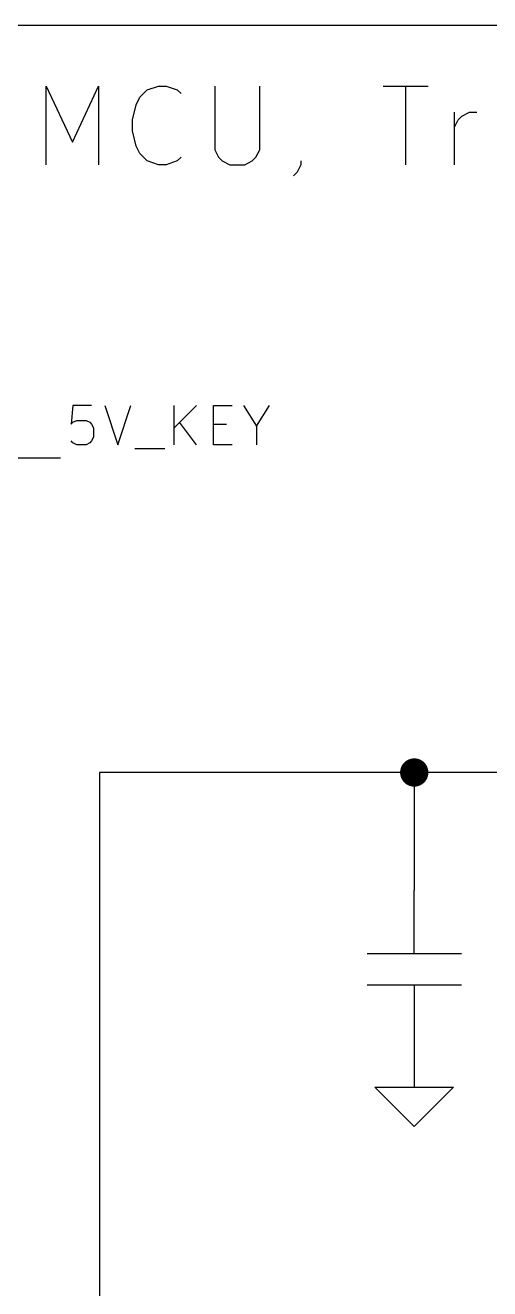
# Model space of a CAD drawing. Extents: x 0.4 to 16.1, y -11.3 to -0.4.
# Drawn here: x 8.155 to 8.746, y -6.456 to -4.85 of the extents above; entities that cross this region are included whole.
import ezdxf

# ---------------------------------------------------------------- set-up
doc = ezdxf.new("R2010")
doc.units = 0
doc.header["$MEASUREMENT"] = 0
for name, color, linetype in [('BLUE3', 171, 'CONTINUOUS'), ('GRAY1', 251, 'CONTINUOUS'), ('GREEN3', 91, 'CONTINUOUS'), ('RED2', 1, 'CONTINUOUS')]:
    doc.layers.add(name, color=color, linetype=linetype)

msp = doc.modelspace()

# ---------------------------------------------------------------- linework, layer by layer
at = {"layer": 'BLUE3', "linetype": 'CONTINUOUS'}
for p, q in [((6.3, -4.85), (10.95, -4.85)), ((8.182, -5.0273), (8.182, -4.9273)), ((8.182, -4.9273), (8.2154, -4.9987)), ((8.2154, -4.9987), (8.2487, -4.9273)), ((8.2487, -4.9273), (8.2487, -5.0273)), ((8.3106, -4.932), (8.3249, -4.9273)), ((8.3249, -4.9273), (8.3344, -4.9273)), ((8.3344, -4.9273), (8.3487, -4.932)), ((8.3963, -4.9273), (8.3963, -5.0082)), ((8.4535, -5.0082), (8.4535, -4.9273)), ((8.6106, -4.9273), (8.6677, -4.9273)), ((8.6392, -5.0273), (8.6392, -4.9273)), ((8.2963, -4.9511), (8.3011, -4.9416)), ((8.3011, -4.9416), (8.3106, -4.932)), ((8.3487, -4.932), (8.3535, -4.9368)), ((8.2916, -4.9701), (8.2963, -4.9511)), ((8.7011, -5.0273), (8.7011, -4.9606)), ((8.7106, -4.9654), (8.7201, -4.9606)), ((8.7201, -4.9606), (8.7296, -4.9606)), ((8.2916, -4.9844), (8.2916, -4.9701)), ((8.7011, -4.9796), (8.7058, -4.9701)), ((8.7058, -4.9701), (8.7106, -4.9654)), ((8.2963, -5.0035), (8.2916, -4.9844)), ((8.3011, -5.013), (8.2963, -5.0035)), ((8.3963, -5.0082), (8.4011, -5.0177)), ((8.4487, -5.0177), (8.4535, -5.0082)), ((8.3106, -5.0225), (8.3011, -5.013)), ((8.3249, -5.0273), (8.3106, -5.0225)), ((8.3344, -5.0273), (8.3249, -5.0273)), ((8.3487, -5.0225), (8.3344, -5.0273)), ((8.3535, -5.0177), (8.3487, -5.0225)), ((8.4011, -5.0177), (8.4058, -5.0225)), ((8.4058, -5.0225), (8.4154, -5.0273)), ((8.4154, -5.0273), (8.4344, -5.0273)), ((8.4344, -5.0273), (8.4439, -5.0225)), ((8.4439, -5.0225), (8.4487, -5.0177)), ((8.5058, -5.0273), (8.5011, -5.0368)), ((8.5058, -5.0225), (8.5058, -5.0273)), ((8.5011, -5.0368), (8.4963, -5.0416))]:
    msp.add_line(p, q, dxfattribs=at)
at = {"layer": 'GRAY1', "linetype": 'CONTINUOUS'}
for p, q in [((8.216, -5.3333), (8.2136, -5.3571)), ((8.2398, -5.3333), (8.216, -5.3333)), ((8.2565, -5.3333), (8.2732, -5.3833)), ((8.2732, -5.3833), (8.2898, -5.3333)), ((8.3446, -5.3833), (8.3446, -5.3333)), ((8.3732, -5.3333), (8.3446, -5.3619)), ((8.3946, -5.3833), (8.3946, -5.3333)), ((8.3946, -5.3333), (8.4184, -5.3333)), ((8.4327, -5.3333), (8.4493, -5.3595)), ((8.4493, -5.3595), (8.466, -5.3333)), ((8.2136, -5.3571), (8.216, -5.3547)), ((8.216, -5.3547), (8.2208, -5.3523)), ((8.2208, -5.3523), (8.2327, -5.3523)), ((8.2327, -5.3523), (8.2374, -5.3547)), ((8.2374, -5.3547), (8.2398, -5.3571)), ((8.2398, -5.3571), (8.2422, -5.3619)), ((8.2422, -5.3619), (8.2422, -5.3738)), ((8.3732, -5.3833), (8.3517, -5.3547)), ((8.3946, -5.3571), (8.4113, -5.3571)), ((8.4493, -5.3595), (8.4493, -5.3833)), ((8.216, -5.3809), (8.2136, -5.3785)), ((8.2208, -5.3833), (8.216, -5.3809)), ((8.2374, -5.3809), (8.2327, -5.3833)), ((8.2398, -5.3785), (8.2374, -5.3809)), ((8.2422, -5.3738), (8.2398, -5.3785)), ((8.2327, -5.3833), (8.2208, -5.3833)), ((8.2946, -5.3881), (8.3327, -5.3881)), ((8.4184, -5.3833), (8.3946, -5.3833))]:
    msp.add_line(p, q, dxfattribs=at)
at = {"layer": 'GREEN3', "linetype": 'CONTINUOUS'}
for p, q in [((8.05, -5.4), (8.2, -5.4)), ((8.25, -5.8), (8.25, -6.75)), ((8.65, -5.8), (8.25, -5.8)), ((8.8, -5.8), (8.65, -5.8)), ((8.65, -5.8), (8.65, -5.95))]:
    msp.add_line(p, q, dxfattribs=at)
at = {"layer": 'GREEN3', "const_width": 0.018}
msp.add_lwpolyline([(8.641, -5.8, 1), (8.659, -5.8, 1)], format="xyb", close=True, dxfattribs=at)
at = {"layer": 'RED2', "linetype": 'CONTINUOUS'}
for p, q in [((8.65, -6.03), (8.65, -5.95)), ((8.65, -6.03), (8.65, -5.95)), ((8.59, -6.03), (8.71, -6.03)), ((8.59, -6.07), (8.71, -6.07)), ((8.65, -6.07), (8.65, -6.15)), ((8.65, -6.07), (8.65, -6.15)), ((8.65, -6.15), (8.65, -6.2)), ((8.65, -6.25), (8.6, -6.2)), ((8.6, -6.2), (8.65, -6.2)), ((8.65, -6.2), (8.7, -6.2)), ((8.7, -6.2), (8.65, -6.25))]:
    msp.add_line(p, q, dxfattribs=at)

doc.saveas('drawing.dxf')
